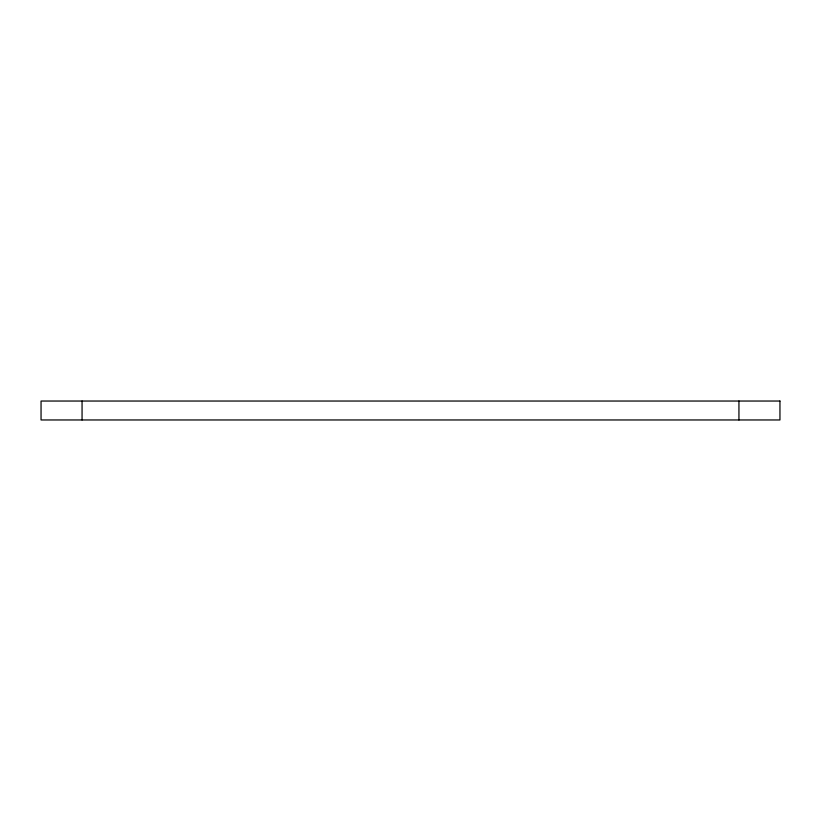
<?xml version="1.0" encoding="UTF-8"?>
<svg xmlns="http://www.w3.org/2000/svg" width="821" height="821" viewBox="0 0 821 821"><rect width="100%" height="100%" fill="white"/><g stroke="black" fill="none" stroke-linecap="round" stroke-linejoin="round"><path stroke-width="1.23" d="M738.941 401.038L738.941 419.962M82.059 401.038L82.059 419.962M779.95 401.038L41.05 401.038L41.05 419.962L779.95 419.962L779.95 401.038"/></g></svg>
